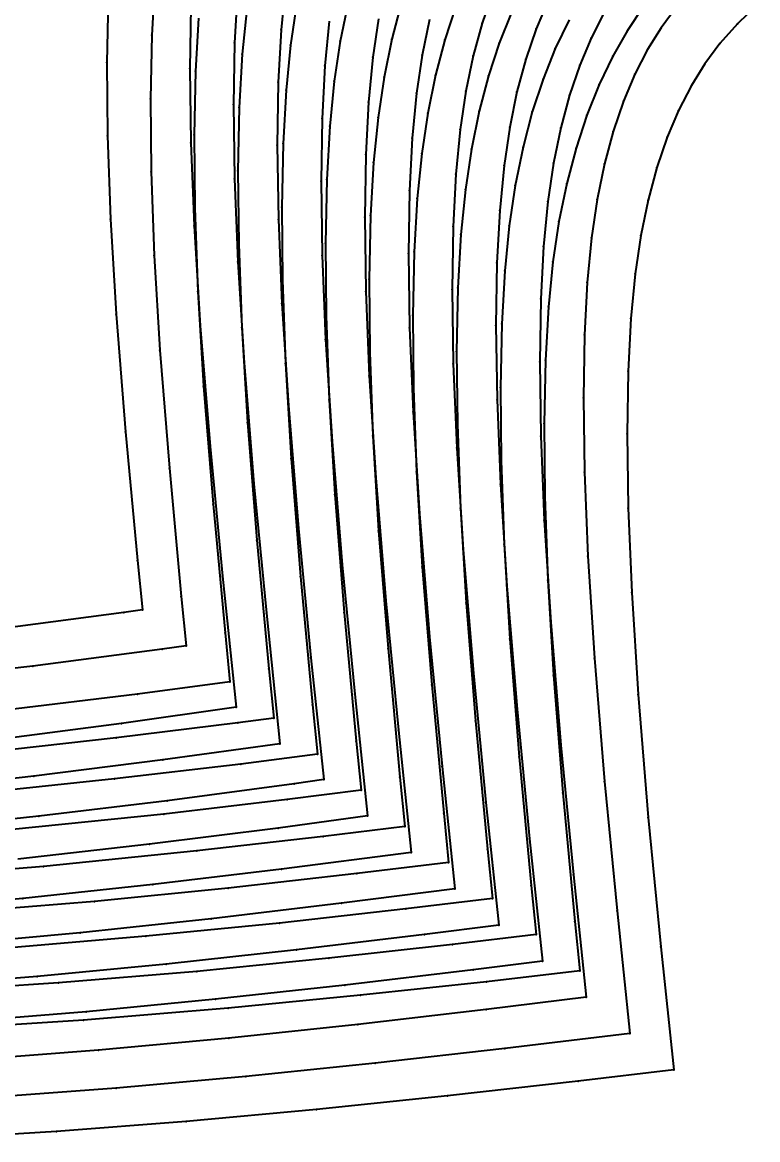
# Model space of a CAD drawing. Extents: x -2408 to 1029, y -526 to 2095.
# Drawn here: x -369.3 to -283.9, y 1219.3 to 1349.1 of the extents above; entities that cross this region are included whole.
import ezdxf

# ---------------------------------------------------------------- set-up
doc = ezdxf.new("R2010")
doc.units = 0

# ---------------------------------------------------------------- blocks, each defined once
blk = doc.blocks.new(' -30')
at = {"layer": '1'}
blk.add_lwpolyline([(-165.685283, 349.916577), (-165.809245, 342.73844), (-165.700177, 334.107873), (-165.320089, 324.467584), (-164.59406, 312.857918), (-163.454082, 298.815083), (-162.016418, 283.780372), (-160.436096, 268.558598), (-173.768204, 266.649445), (-188.667498, 264.712024)], dxfattribs=at)
at = {"layer": '14'}
blk.add_lwpolyline([(-175.302794, 350.810402), (-175.459093, 343.425405), (-175.376258, 334.919801), (-175.025155, 325.231405), (-174.365471, 314.20773), (-173.270542, 300.511935), (-171.882557, 285.575774), (-171.312866, 279.854584), (-173.497036, 279.543347), (-187.889222, 277.624262)], dxfattribs=at)
at = {"layer": '2'}
for p in [(-171.312866, 279.854584), (-160.436096, 268.558598)]:
    blk.add_point(p, dxfattribs=at)
at = {"layer": '3'}
for p in [(-175.459093, 343.425405), (-165.809245, 342.73844), (-175.376258, 334.919801), (-165.700177, 334.107873), (-175.025155, 325.231405), (-165.320089, 324.467584), (-174.365471, 314.20773), (-164.59406, 312.857918), (-173.270542, 300.511935), (-163.454082, 298.815083), (-171.882557, 285.575774), (-162.016418, 283.780372), (-173.497036, 279.543347), (-173.768204, 266.649445)]:
    blk.add_point(p, dxfattribs=at)
blk = doc.blocks.new(' -31')
at = {"layer": '1'}
blk.add_lwpolyline([(-160.280529, 352.368542), (-160.605368, 346.409795), (-160.729232, 339.233081), (-160.619875, 330.600398), (-160.239451, 320.957735), (-159.505086, 309.225532), (-158.364278, 295.179276), (-156.923783, 280.141077), (-155.34255, 264.988613), (-168.96676, 263.096227), (-183.940818, 261.203966), (-198.581317, 259.566592)], dxfattribs=at)
at = {"layer": '14'}
blk.add_lwpolyline([(-169.874474, 353.492374), (-170.222786, 347.305181), (-170.379081, 339.920187), (-170.296245, 331.414589), (-169.945146, 321.726201), (-169.285467, 310.702537), (-168.19054, 297.006751), (-166.80255, 282.070584), (-166.232853, 276.349373), (-169.030517, 275.960264), (-184.036003, 274.012092), (-200.913119, 272.094213)], dxfattribs=at)
at = {"layer": '2'}
for p in [(-166.232853, 276.349373), (-155.34255, 264.988613)]:
    blk.add_point(p, dxfattribs=at)
at = {"layer": '3'}
for p in [(-170.222786, 347.305181), (-160.605368, 346.409795), (-170.379081, 339.920187), (-160.729232, 339.233081), (-170.296245, 331.414589), (-160.619875, 330.600398), (-169.945146, 321.726201), (-160.239451, 320.957735), (-169.285467, 310.702537), (-159.505086, 309.225532), (-168.19054, 297.006751), (-158.364278, 295.179276), (-166.80255, 282.070584), (-156.923783, 280.141077), (-169.030517, 275.960264), (-184.036003, 274.012092), (-168.96676, 263.096227), (-183.940818, 261.203966)]:
    blk.add_point(p, dxfattribs=at)
blk = doc.blocks.new(' -32')
at = {"layer": '1'}
blk.add_lwpolyline([(-154.717257, 353.825859), (-155.219439, 348.610272), (-155.538297, 342.526115), (-155.649782, 335.220385), (-155.526195, 326.590748), (-155.1268, 316.824871), (-154.369897, 304.961465), (-153.193956, 290.668181), (-151.742337, 275.636033), (-150.263939, 261.496391), (-153.708571, 261.013471), (-168.450219, 259.053157), (-183.336008, 257.243767), (-197.687022, 255.719759)], dxfattribs=at)
at = {"layer": '14'}
blk.add_lwpolyline([(-164.794468, 349.987204), (-165.142786, 343.800013), (-165.299086, 336.415008), (-165.216251, 327.909416), (-164.865152, 318.221022), (-164.205472, 307.19735), (-163.110545, 293.501554), (-161.722555, 278.565384), (-161.152859, 272.844181), (-171.884485, 271.426653), (-187.269534, 269.579546)], dxfattribs=at)
at = {"layer": '2'}
for p in [(-161.152859, 272.844181), (-150.263939, 261.496391)]:
    blk.add_point(p, dxfattribs=at)
at = {"layer": '3'}
for p in [(-155.219439, 348.610272), (-165.142786, 343.800013), (-155.538297, 342.526115), (-165.299086, 336.415008), (-155.649782, 335.220385), (-165.216251, 327.909416), (-155.526195, 326.590748), (-164.865152, 318.221022), (-155.1268, 316.824871), (-164.205472, 307.19735), (-154.369897, 304.961465), (-163.110545, 293.501554), (-153.193956, 290.668181), (-161.722555, 278.565384), (-151.742337, 275.636033), (-171.884485, 271.426653), (-153.708571, 261.013471), (-168.450219, 259.053157), (-183.336008, 257.243767)]:
    blk.add_point(p, dxfattribs=at)
blk = doc.blocks.new(' -33')
at = {"layer": '1'}
blk.add_lwpolyline([(-149.637348, 350.319943), (-150.139451, 345.104965), (-150.458336, 339.019811), (-150.569782, 331.714978), (-150.44615, 323.083935), (-150.046633, 313.316462), (-149.289863, 301.455777), (-148.1137, 287.160171), (-146.661804, 272.125559), (-145.182409, 257.976665), (-155.548079, 256.566324), (-170.503107, 254.684264), (-185.783142, 252.961854)], dxfattribs=at)
at = {"layer": '14'}
blk.add_lwpolyline([(-159.193901, 351.707922), (-159.714473, 346.481993), (-160.062792, 340.294801), (-160.219092, 332.909799), (-160.136256, 324.404191), (-159.785155, 314.715794), (-159.125473, 303.692122), (-158.030542, 289.996333), (-156.64255, 275.060176), (-156.072855, 269.338989), (-160.223615, 268.786764), (-174.358701, 267.027997), (-189.189198, 265.377344)], dxfattribs=at)
at = {"layer": '2'}
for p in [(-156.072855, 269.338989), (-145.182409, 257.976665)]:
    blk.add_point(p, dxfattribs=at)
at = {"layer": '3'}
for p in [(-159.714473, 346.481993), (-150.139451, 345.104965), (-160.062792, 340.294801), (-150.458336, 339.019811), (-160.219092, 332.909799), (-150.569782, 331.714978), (-160.136256, 324.404191), (-150.44615, 323.083935), (-159.785155, 314.715794), (-150.046633, 313.316462), (-159.125473, 303.692122), (-149.289863, 301.455777), (-158.030542, 289.996333), (-148.1137, 287.160171), (-156.64255, 275.060176), (-146.661804, 272.125559), (-160.223615, 268.786764), (-174.358701, 267.027997), (-155.548079, 256.566324), (-170.503107, 254.684264)]:
    blk.add_point(p, dxfattribs=at)
blk = doc.blocks.new(' -34')
at = {"layer": '1'}
blk.add_lwpolyline([(-143.89953, 351.262211), (-144.557501, 346.813456), (-145.059462, 341.599603), (-145.378402, 335.512651), (-145.489777, 328.209466), (-145.366037, 319.575874), (-144.96628, 309.80552), (-144.209831, 297.949718), (-143.033466, 283.649885), (-141.580909, 268.610875), (-140.094604, 254.406013), (-155.154587, 252.465787), (-170.09205, 250.67997), (-185.206604, 249.065115), (-199.566498, 247.759907)], dxfattribs=at)
at = {"layer": '14'}
blk.add_lwpolyline([(-153.414337, 352.884661), (-154.113903, 348.202724), (-154.634475, 342.976785), (-154.982791, 336.789592), (-155.139088, 329.404597), (-155.056253, 320.898999), (-154.705154, 311.210608), (-154.045475, 300.186939), (-152.950549, 286.491151), (-151.562558, 271.554989), (-150.992861, 265.833778), (-159.889948, 264.691694), (-174.572395, 262.955322), (-190.269998, 261.322128)], dxfattribs=at)
at = {"layer": '2'}
for p in [(-150.992861, 265.833778), (-140.094604, 254.406013)]:
    blk.add_point(p, dxfattribs=at)
at = {"layer": '3'}
for p in [(-154.113903, 348.202724), (-144.557501, 346.813456), (-154.634475, 342.976785), (-145.059462, 341.599603), (-154.982791, 336.789592), (-145.378402, 335.512651), (-155.139088, 329.404597), (-145.489777, 328.209466), (-155.056253, 320.898999), (-145.366037, 319.575874), (-154.705154, 311.210608), (-144.96628, 309.80552), (-154.045475, 300.186939), (-144.209831, 297.949718), (-152.950549, 286.491151), (-143.033466, 283.649885), (-151.562558, 271.554989), (-141.580909, 268.610875), (-159.889948, 264.691694), (-174.572395, 262.955322), (-155.154587, 252.465787), (-170.09205, 250.67997), (-185.206604, 249.065115)]:
    blk.add_point(p, dxfattribs=at)
blk = doc.blocks.new(' -35')
at = {"layer": '1'}
blk.add_lwpolyline([(-137.970401, 351.870857), (-138.819658, 347.756291), (-139.477605, 343.307433), (-139.979478, 338.094248), (-140.298448, 332.006233), (-140.409783, 324.704034), (-140.285994, 316.068924), (-139.886102, 306.296855), (-139.129792, 294.443996), (-137.953181, 280.141638), (-136.500322, 265.099971), (-135.013094, 250.886536), (-148.183816, 249.209995), (-163.34766, 247.40342), (-178.555418, 245.770497), (-193.423369, 244.402106)], dxfattribs=at)
at = {"layer": '14'}
blk.add_lwpolyline([(-147.430308, 353.807738), (-148.334341, 349.37945), (-149.033903, 344.697513), (-149.554472, 339.471574), (-149.902787, 333.28438), (-150.059085, 325.899385), (-149.976249, 317.393785), (-149.62515, 307.705394), (-148.965471, 296.681728), (-147.870544, 282.985942), (-146.482553, 268.049785), (-145.912857, 262.328587), (-154.488624, 261.244094), (-168.833967, 259.566513), (-186.415748, 257.760559)], dxfattribs=at)
at = {"layer": '2'}
for p in [(-145.912857, 262.328587), (-135.013094, 250.886536)]:
    blk.add_point(p, dxfattribs=at)
at = {"layer": '3'}
for p in [(-148.334341, 349.37945), (-138.819658, 347.756291), (-149.033903, 344.697513), (-139.477605, 343.307433), (-149.554472, 339.471574), (-139.979478, 338.094248), (-149.902787, 333.28438), (-140.298448, 332.006233), (-150.059085, 325.899385), (-140.409783, 324.704034), (-149.976249, 317.393785), (-140.285994, 316.068924), (-149.62515, 307.705394), (-139.886102, 306.296855), (-148.965471, 296.681728), (-139.129792, 294.443996), (-147.870544, 282.985942), (-137.953181, 280.141638), (-146.482553, 268.049785), (-136.500322, 265.099971), (-154.488624, 261.244094), (-168.833967, 259.566513), (-148.183816, 249.209995), (-163.34766, 247.40342), (-178.555418, 245.770497)]:
    blk.add_point(p, dxfattribs=at)
blk = doc.blocks.new(' -36')
at = {"layer": '1'}
blk.add_lwpolyline([(-130.669254, 355.670679), (-131.868888, 352.151478), (-132.890403, 348.365651), (-133.739657, 344.251106), (-134.397601, 339.802251), (-134.899473, 334.589063), (-135.218444, 328.501035), (-135.329781, 321.198848), (-135.205996, 312.563719), (-134.806107, 302.791637), (-134.049793, 290.938792), (-132.873163, 276.636424), (-131.420318, 261.594737), (-129.930525, 247.356567), (-138.570311, 246.265114), (-153.43669, 244.482467), (-168.547746, 242.816848), (-183.553624, 241.367204), (-197.968038, 240.204386)], dxfattribs=at)
at = {"layer": '14'}
blk.add_lwpolyline([(-141.267379, 354.412299), (-142.350304, 350.302558), (-143.254336, 345.874256), (-143.953898, 341.192332), (-144.474471, 335.966393), (-144.82279, 329.779188), (-144.97909, 322.394188), (-144.896255, 313.888592), (-144.545154, 304.200206), (-143.885473, 293.176541), (-142.790545, 279.480752), (-141.402557, 264.544584), (-140.832863, 258.823376), (-150.317204, 257.645843), (-164.997867, 255.964856), (-182.79132, 254.177153), (-197.433485, 252.977184)], dxfattribs=at)
at = {"layer": '2'}
for p in [(-140.832863, 258.823376), (-129.930525, 247.356567)]:
    blk.add_point(p, dxfattribs=at)
at = {"layer": '3'}
for p in [(-131.868888, 352.151478), (-142.350304, 350.302558), (-132.890403, 348.365651), (-143.254336, 345.874256), (-133.739657, 344.251106), (-143.953898, 341.192332), (-134.397601, 339.802251), (-144.474471, 335.966393), (-134.899473, 334.589063), (-144.82279, 329.779188), (-135.218444, 328.501035), (-144.97909, 322.394188), (-135.329781, 321.198848), (-144.896255, 313.888592), (-135.205996, 312.563719), (-144.545154, 304.200206), (-134.806107, 302.791637), (-143.885473, 293.176541), (-134.049793, 290.938792), (-142.790545, 279.480752), (-132.873163, 276.636424), (-141.402557, 264.544584), (-131.420318, 261.594737), (-150.317204, 257.645843), (-164.997867, 255.964856), (-182.79132, 254.177153), (-138.570311, 246.265114), (-153.43669, 244.482467), (-168.547746, 242.816848), (-183.553624, 241.367204)]:
    blk.add_point(p, dxfattribs=at)
blk = doc.blocks.new(' -37')
at = {"layer": '1'}
blk.add_lwpolyline([(-124.276295, 355.285432), (-125.589457, 352.164937), (-126.789095, 348.645596), (-127.810593, 344.85966), (-128.659821, 340.744962), (-129.317732, 336.295961), (-129.819487, 331.083705), (-130.138502, 324.994157), (-130.249781, 317.693352), (-130.125928, 309.056099), (-129.725852, 299.281603), (-128.969738, 287.432878), (-127.792769, 273.126968), (-126.339501, 258.081565), (-124.848623, 243.833447), (-132.902597, 242.83007), (-147.815277, 241.063317), (-162.845153, 239.418607), (-177.861629, 237.967491), (-192.76397, 236.759187)], dxfattribs=at)
at = {"layer": '14'}
blk.add_lwpolyline([(-134.94053, 354.708811), (-136.187378, 350.90711), (-137.270304, 346.797354), (-138.174342, 342.369066), (-138.873905, 337.687129), (-139.394474, 332.461188), (-139.742789, 326.27399), (-139.899087, 318.888987), (-139.816251, 310.383379), (-139.465151, 300.694981), (-138.805472, 289.67131), (-137.710544, 275.975522), (-136.322554, 261.039368), (-135.752859, 255.318184), (-146.420053, 254.017869), (-161.339272, 252.346026), (-176.877599, 250.800627), (-192.274008, 249.529257)], dxfattribs=at)
at = {"layer": '2'}
for p in [(-135.752859, 255.318184), (-124.848623, 243.833447)]:
    blk.add_point(p, dxfattribs=at)
at = {"layer": '3'}
for p in [(-125.589457, 352.164937), (-136.187378, 350.90711), (-126.789095, 348.645596), (-137.270304, 346.797354), (-127.810593, 344.85966), (-138.174342, 342.369066), (-128.659821, 340.744962), (-138.873905, 337.687129), (-129.317732, 336.295961), (-139.394474, 332.461188), (-129.819487, 331.083705), (-139.742789, 326.27399), (-130.138502, 324.994157), (-139.899087, 318.888987), (-130.249781, 317.693352), (-139.816251, 310.383379), (-130.125928, 309.056099), (-139.465151, 300.694981), (-129.725852, 299.281603), (-138.805472, 289.67131), (-128.969738, 287.432878), (-137.710544, 275.975522), (-127.792769, 273.126968), (-136.322554, 261.039368), (-126.339501, 258.081565), (-146.420053, 254.017869), (-161.339272, 252.346026), (-176.877599, 250.800627), (-132.902597, 242.83007), (-147.815277, 241.063317), (-162.845153, 239.418607), (-177.861629, 237.967491)]:
    blk.add_point(p, dxfattribs=at)
blk = doc.blocks.new(' -38')
at = {"layer": '1'}
blk.add_lwpolyline([(-117.71621, 354.669011), (-119.196093, 351.780676), (-120.509258, 348.660266), (-121.708893, 345.141071), (-122.730403, 341.355245), (-123.579661, 337.240669), (-124.237608, 332.7918), (-124.739476, 327.578661), (-125.058448, 321.490579), (-125.169783, 314.188447), (-125.045996, 305.55323), (-124.646099, 295.781053), (-123.889788, 283.928371), (-122.71314, 269.625859), (-121.260281, 254.58402), (-119.770031, 240.341415), (-131.405594, 238.912487), (-146.292283, 237.186881), (-161.263516, 235.597447), (-176.41555, 234.192127), (-191.493505, 233.033374)], dxfattribs=at)
at = {"layer": '14'}
blk.add_lwpolyline([(-128.435622, 354.770875), (-129.860531, 351.203596), (-131.107385, 347.401894), (-132.190309, 343.292139), (-133.09434, 338.863851), (-133.793901, 334.181915), (-134.314471, 328.955977), (-134.662786, 322.768786), (-134.819086, 315.383794), (-134.736253, 306.878196), (-134.385155, 297.189808), (-133.725474, 286.166143), (-132.630545, 272.470356), (-131.242553, 257.534186), (-130.672855, 251.812973), (-140.714414, 250.602847), (-155.394026, 248.969688), (-170.92207, 247.425283), (-186.255913, 246.14239)], dxfattribs=at)
at = {"layer": '2'}
for p in [(-130.672855, 251.812973), (-119.770031, 240.341415)]:
    blk.add_point(p, dxfattribs=at)
at = {"layer": '3'}
for p in [(-129.860531, 351.203596), (-119.196093, 351.780676), (-120.509258, 348.660266), (-131.107385, 347.401894), (-121.708893, 345.141071), (-132.190309, 343.292139), (-122.730403, 341.355245), (-133.09434, 338.863851), (-123.579661, 337.240669), (-133.793901, 334.181915), (-124.237608, 332.7918), (-134.314471, 328.955977), (-124.739476, 327.578661), (-134.662786, 322.768786), (-125.058448, 321.490579), (-134.819086, 315.383794), (-125.169783, 314.188447), (-134.736253, 306.878196), (-125.045996, 305.55323), (-134.385155, 297.189808), (-124.646099, 295.781053), (-133.725474, 286.166143), (-123.889788, 283.928371), (-132.630545, 272.470356), (-122.71314, 269.625859), (-131.242553, 257.534186), (-121.260281, 254.58402), (-140.714414, 250.602847), (-155.394026, 248.969688), (-170.92207, 247.425283), (-131.405594, 238.912487), (-146.292283, 237.186881), (-161.263516, 235.597447), (-176.41555, 234.192127)]:
    blk.add_point(p, dxfattribs=at)
blk = doc.blocks.new(' -39')
at = {"layer": '1'}
blk.add_lwpolyline([(-109.322896, 356.034913), (-111.079901, 353.676883), (-112.636186, 351.163852), (-114.116059, 348.275538), (-115.429221, 345.155144), (-116.628855, 341.635975), (-117.650377, 337.850158), (-118.499634, 333.735612), (-119.157584, 329.286765), (-119.65947, 324.073476), (-119.978436, 317.985633), (-120.08978, 310.68328), (-119.966007, 302.048417), (-119.566144, 292.276634), (-118.809798, 280.423291), (-117.633191, 266.121346), (-116.180411, 251.080132), (-114.688721, 236.823578), (-129.21387, 235.074452), (-144.286499, 233.366975), (-159.325012, 231.824089), (-174.381808, 230.478986), (-189.564529, 229.361276)], dxfattribs=at)
at = {"layer": '14'}
blk.add_lwpolyline([(-121.76363, 354.581332), (-123.355615, 351.265695), (-124.780524, 347.698396), (-126.027378, 343.896692), (-127.110303, 339.786937), (-128.014336, 335.358655), (-128.713903, 330.676736), (-129.234475, 325.450803), (-129.582791, 319.263604), (-129.739089, 311.878604), (-129.656254, 303.373002), (-129.305154, 293.684608), (-128.645475, 282.660936), (-127.550548, 268.965145), (-126.162558, 254.028983), (-125.592861, 248.307781), (-135.287115, 247.153078), (-149.649166, 245.568557), (-165.000548, 244.04412), (-181.051967, 242.692704), (-197.278495, 241.611285)], dxfattribs=at)
at = {"layer": '2'}
for p in [(-125.592861, 248.307781), (-114.688721, 236.823578)]:
    blk.add_point(p, dxfattribs=at)
at = {"layer": '3'}
for p in [(-111.079901, 353.676883), (-123.355615, 351.265695), (-112.636186, 351.163852), (-114.116059, 348.275538), (-124.780524, 347.698396), (-115.429221, 345.155144), (-126.027378, 343.896692), (-116.628855, 341.635975), (-127.110303, 339.786937), (-117.650377, 337.850158), (-128.014336, 335.358655), (-118.499634, 333.735612), (-128.713903, 330.676736), (-119.157584, 329.286765), (-129.234475, 325.450803), (-119.65947, 324.073476), (-129.582791, 319.263604), (-119.978436, 317.985633), (-129.739089, 311.878604), (-120.08978, 310.68328), (-129.656254, 303.373002), (-119.966007, 302.048417), (-129.305154, 293.684608), (-119.566144, 292.276634), (-128.645475, 282.660936), (-118.809798, 280.423291), (-127.550548, 268.965145), (-117.633191, 266.121346), (-126.162558, 254.028983), (-116.180411, 251.080132), (-135.287115, 247.153078), (-149.649166, 245.568557), (-165.000548, 244.04412), (-181.051967, 242.692704), (-129.21387, 235.074452), (-144.286499, 233.366975), (-159.325012, 231.824089), (-174.381808, 230.478986)]:
    blk.add_point(p, dxfattribs=at)
blk = doc.blocks.new(' -40')
at = {"layer": '1'}
blk.add_lwpolyline([(-99.854679, 357.065734), (-102.205432, 354.821745), (-104.242979, 352.529625), (-106.000001, 350.17152), (-107.556301, 347.658431), (-109.036188, 344.770064), (-110.349353, 341.649612), (-111.54899, 338.130338), (-112.570497, 334.34444), (-113.419742, 330.229825), (-114.077672, 325.780903), (-114.579482, 320.568201), (-114.898473, 314.479399), (-115.009781, 307.177912), (-114.885964, 298.541691), (-114.485981, 288.76837), (-113.72976, 276.917634), (-112.552935, 262.613457), (-111.099894, 247.569874), (-109.606695, 233.299084), (-120.718714, 231.970437), (-135.878831, 230.253311), (-151.086638, 228.667434), (-166.247526, 227.274196), (-181.281211, 226.113165), (-196.477338, 225.179362)], dxfattribs=at)
at = {"layer": '14'}
blk.add_lwpolyline([(-113.136877, 356.798064), (-114.982592, 354.057387), (-116.683633, 351.076118), (-118.275622, 347.760493), (-119.700529, 344.193205), (-120.947379, 340.391491), (-122.030309, 336.281746), (-122.934342, 331.853443), (-123.633903, 327.171516), (-124.154473, 321.945579), (-124.502788, 315.758377), (-124.659085, 308.373374), (-124.576249, 299.867771), (-124.225149, 290.179379), (-123.56547, 279.155712), (-122.470542, 265.459926), (-121.082552, 250.523774), (-120.512857, 244.802589), (-131.364567, 243.530493), (-145.973928, 241.948964), (-161.375069, 240.449098), (-178.165467, 239.068126), (-194.390928, 238.016067)], dxfattribs=at)
at = {"layer": '2'}
for p in [(-120.512857, 244.802589), (-109.606695, 233.299084)]:
    blk.add_point(p, dxfattribs=at)
at = {"layer": '3'}
for p in [(-102.205432, 354.821745), (-114.982592, 354.057387), (-104.242979, 352.529625), (-116.683633, 351.076118), (-106.000001, 350.17152), (-118.275622, 347.760493), (-107.556301, 347.658431), (-119.700529, 344.193205), (-109.036188, 344.770064), (-110.349353, 341.649612), (-120.947379, 340.391491), (-111.54899, 338.130338), (-122.030309, 336.281746), (-112.570497, 334.34444), (-122.934342, 331.853443), (-113.419742, 330.229825), (-123.633903, 327.171516), (-114.077672, 325.780903), (-124.154473, 321.945579), (-114.579482, 320.568201), (-124.502788, 315.758377), (-114.898473, 314.479399), (-124.659085, 308.373374), (-115.009781, 307.177912), (-124.576249, 299.867771), (-114.885964, 298.541691), (-124.225149, 290.179379), (-114.485981, 288.76837), (-123.56547, 279.155712), (-113.72976, 276.917634), (-122.470542, 265.459926), (-112.552935, 262.613457), (-121.082552, 250.523774), (-111.099894, 247.569874), (-131.364567, 243.530493), (-145.973928, 241.948964), (-161.375069, 240.449098), (-178.165467, 239.068126), (-120.718714, 231.970437), (-135.878831, 230.253311), (-151.086638, 228.667434), (-166.247526, 227.274196), (-181.281211, 226.113165)]:
    blk.add_point(p, dxfattribs=at)

msp = doc.modelspace()

# ---------------------------------------------------------------- block references
at = {"layer": '1'}
for name, p in [(' -32', (-184.050523, 999.622732)), (' -30', (-184.050297, 1001.000083)), (' -31', (-184.050388, 1000.311413)), (' -33', (-184.050694, 998.934067)), (' -34', (-184.050758, 998.245407)), (' -35', (-184.051047, 997.556724)), (' -36', (-184.051123, 996.868036)), (' -37', (-184.051318, 996.179365)), (' -38', (-184.051331, 995.490688)), (' -39', (-184.051506, 994.802025)), (' -40', (-184.051738, 994.113352))]:
    msp.add_blockref(name, p, dxfattribs=at)

doc.saveas('drawing.dxf')
